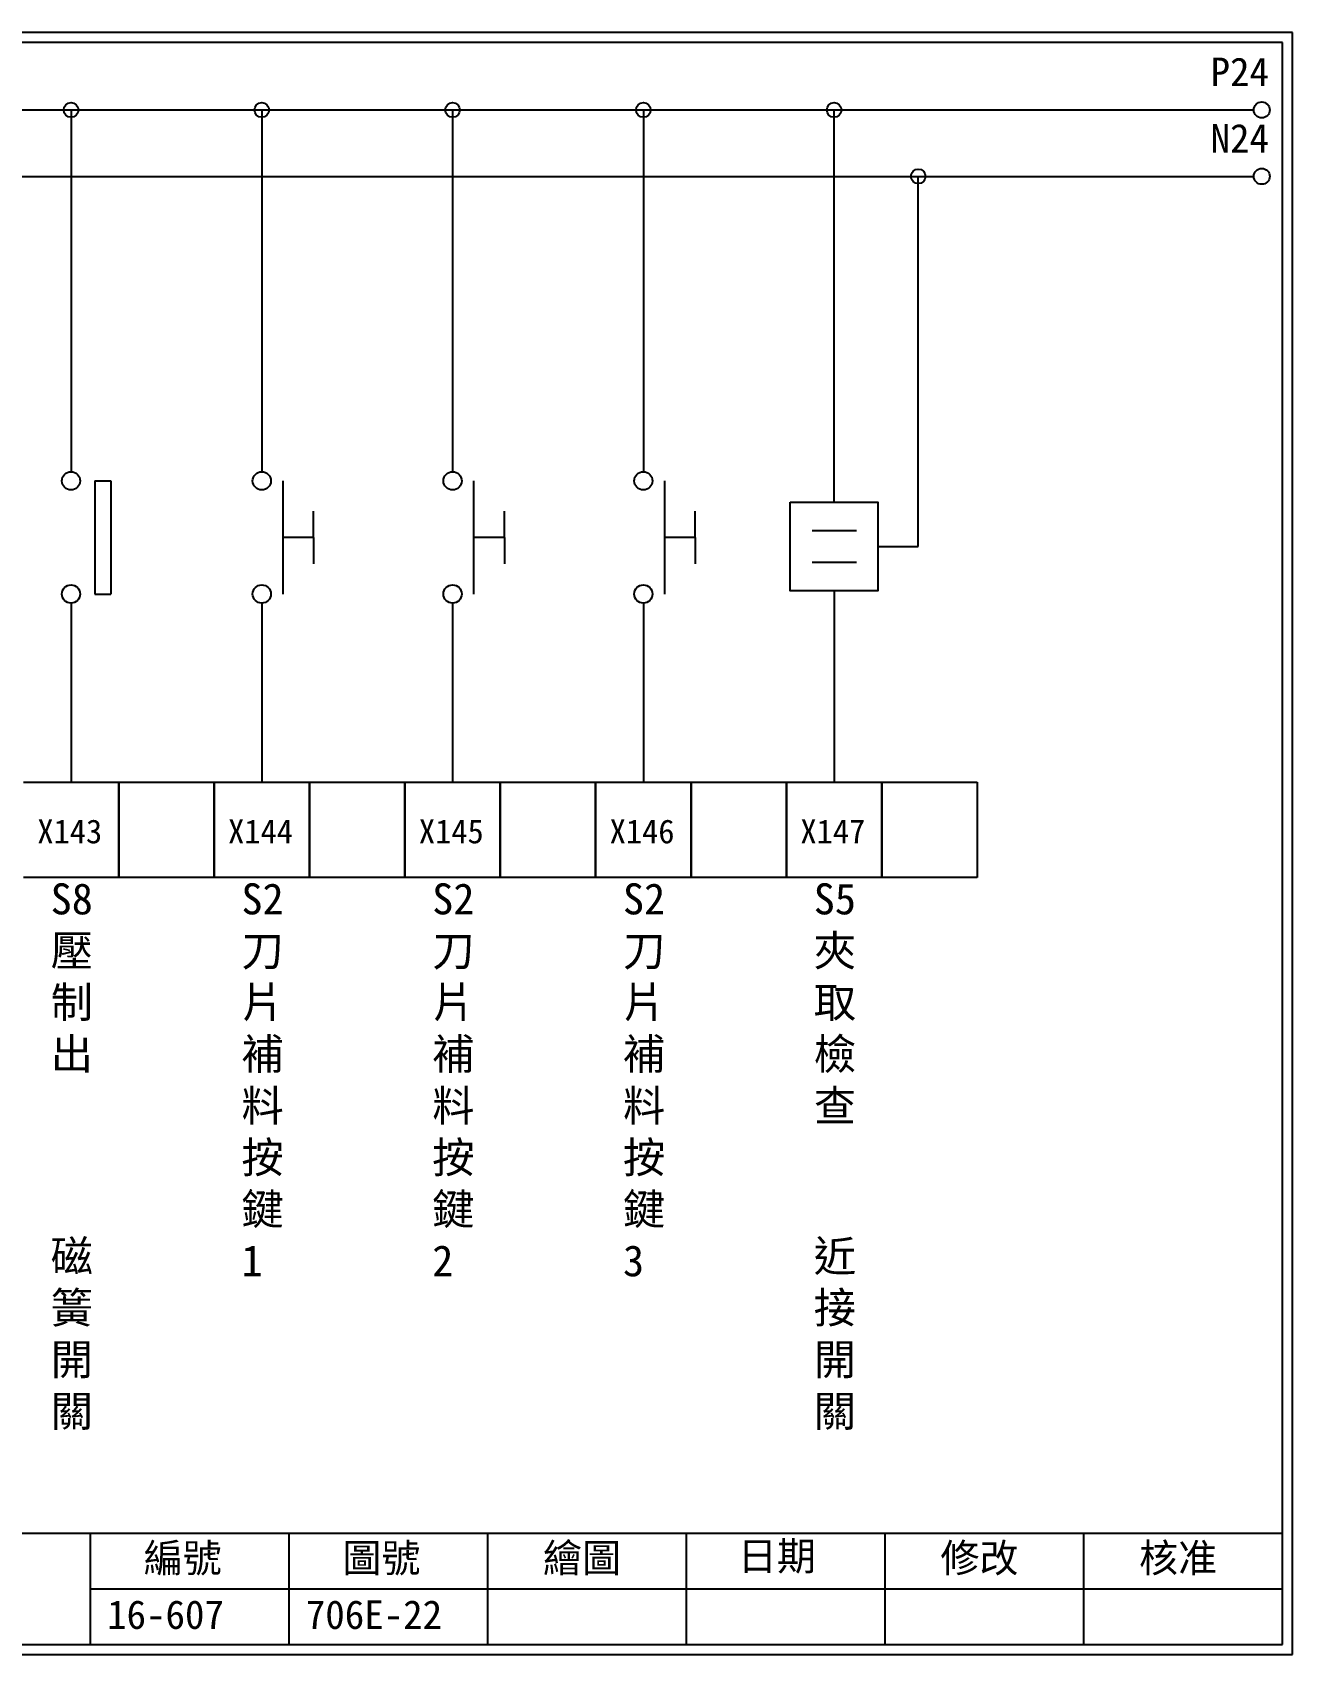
# Model space of a CAD drawing. Extents: x 275 to 562, y 265 to 469.
# Drawn here: x 403.4 to 561.9, y 264.9 to 468.9 of the extents above; entities that cross this region are included whole.
import ezdxf

# ---------------------------------------------------------------- set-up
doc = ezdxf.new("R2010")
doc.units = 0
doc.layers.get('0').update_dxf_attribs({"linetype": 'CONTINUOUS'})
doc.layers.add('圖框層', color=7, linetype='CONTINUOUS')
doc.layers.add('標尺寸層', color=3, linetype='CONTINUOUS')
doc.styles.add('CNS', font='romanc.shx', dxfattribs={"bigfont": 'chineset.shx'})
doc.styles.add('STSL', font='kaiu.ttf')

msp = doc.modelspace()

# ---------------------------------------------------------------- linework, layer by layer
at = {"color": 7}
for p, q in [((514.8, 404.26), (514.8, 450.82)), ((438.74, 405.41), (438.74, 408.72)), ((462.74, 405.41), (462.74, 408.72)), ((486.74, 405.41), (486.74, 408.72)), ((438.74, 405.41), (438.74, 402.1)), ((462.74, 405.41), (462.74, 402.1)), ((486.74, 405.41), (486.74, 402.1)), ((509.74, 404.26), (514.8, 404.26))]:
    msp.add_line(p, q, dxfattribs=at)
msp.add_lwpolyline([(498.71, 409.84), (509.74, 409.84), (509.74, 398.68), (498.71, 398.68)], close=True, dxfattribs=at)
for centre in [(558.02, 459.17), (558.02, 450.82)]:
    msp.add_circle(centre, 1, dxfattribs=at)
at = {"layer": '圖框層', "color": 7}
for p, q in [((561.9, 468.91), (274.9, 468.91)), ((560.65, 467.66), (276.15, 467.66)), ((560.65, 266.2), (560.65, 467.66)), ((561.9, 264.95), (561.9, 468.91)), ((276.15, 280.2), (560.65, 280.2)), ((410.65, 266.2), (410.65, 280.2)), ((435.65, 266.2), (435.65, 280.2)), ((460.65, 266.2), (460.65, 280.2)), ((485.65, 266.2), (485.65, 280.2)), ((510.65, 266.2), (510.65, 280.2)), ((535.65, 266.2), (535.65, 280.2)), ((410.65, 273.2), (560.65, 273.2)), ((276.15, 266.2), (560.65, 266.2)), ((274.9, 264.95), (561.9, 264.95))]:
    msp.add_line(p, q, dxfattribs=at)
at = {"layer": '標尺寸層', "color": 7}
for p, q in [((279.42, 459.17), (557.02, 459.17)), ((408.22, 459.17), (408.22, 413.68)), ((432.22, 459.17), (432.22, 413.68)), ((456.22, 459.17), (456.22, 413.68)), ((480.22, 459.17), (480.22, 413.68)), ((504.22, 409.84), (504.22, 459.17)), ((279.42, 450.82), (557.02, 450.82)), ((411.23, 412.53), (411.23, 398.3)), ((411.23, 412.53), (413.23, 412.53)), ((413.23, 412.53), (413.23, 398.3)), ((434.87, 412.53), (434.87, 398.3)), ((458.87, 412.53), (458.87, 398.3)), ((482.87, 412.53), (482.87, 398.3)), ((501.46, 406.29), (507.03, 406.29)), ((438.74, 405.41), (434.87, 405.41)), ((462.74, 405.41), (458.87, 405.41)), ((486.74, 405.41), (482.87, 405.41)), ((501.46, 402.32), (507.03, 402.32)), ((411.23, 398.3), (413.23, 398.3)), ((504.22, 398.68), (504.22, 374.64)), ((408.22, 397.15), (408.22, 374.64)), ((432.22, 397.15), (432.22, 374.64)), ((456.22, 397.15), (456.22, 374.64)), ((480.22, 397.15), (480.22, 374.64)), ((402.22, 374.64), (414.22, 374.64)), ((414.22, 374.64), (414.22, 362.64)), ((414.22, 374.64), (426.22, 374.64)), ((414.22, 362.64), (414.22, 374.64)), ((426.22, 374.64), (426.22, 362.64)), ((426.22, 374.64), (438.22, 374.64)), ((426.22, 362.64), (426.22, 374.64)), ((438.22, 374.64), (438.22, 362.64)), ((438.22, 374.64), (450.22, 374.64)), ((438.22, 362.64), (438.22, 374.64)), ((450.22, 374.64), (450.22, 362.64)), ((450.22, 374.64), (462.22, 374.64)), ((450.22, 362.64), (450.22, 374.64)), ((462.22, 374.64), (462.22, 362.64)), ((462.22, 374.64), (474.22, 374.64)), ((462.22, 362.64), (462.22, 374.64)), ((474.22, 374.64), (474.22, 362.64)), ((474.22, 374.64), (486.22, 374.64)), ((474.22, 362.64), (474.22, 374.64)), ((486.22, 374.64), (486.22, 362.64)), ((486.22, 374.64), (498.22, 374.64)), ((486.22, 362.64), (486.22, 374.64)), ((498.22, 374.64), (498.22, 362.64)), ((498.22, 374.64), (510.22, 374.64)), ((498.22, 362.64), (498.22, 374.64)), ((510.22, 374.64), (510.22, 362.64)), ((510.22, 374.64), (522.22, 374.64)), ((510.22, 362.64), (510.22, 374.64)), ((522.22, 374.64), (522.22, 362.64)), ((414.22, 362.64), (402.22, 362.64)), ((426.22, 362.64), (414.22, 362.64)), ((438.22, 362.64), (426.22, 362.64)), ((450.22, 362.64), (438.22, 362.64)), ((462.22, 362.64), (450.22, 362.64)), ((474.22, 362.64), (462.22, 362.64)), ((486.22, 362.64), (474.22, 362.64)), ((498.22, 362.64), (486.22, 362.64)), ((510.22, 362.64), (498.22, 362.64)), ((522.22, 362.64), (510.22, 362.64))]:
    msp.add_line(p, q, dxfattribs=at)
for centre, radius in [((408.22, 459.17), 0.92), ((432.22, 459.17), 0.92), ((456.22, 459.17), 0.92), ((480.22, 459.17), 0.92), ((504.22, 459.17), 0.92), ((514.8, 450.82), 0.92), ((408.22, 412.53), 1.15), ((432.22, 412.53), 1.15), ((456.22, 412.53), 1.15), ((480.22, 412.53), 1.15), ((408.22, 398.3), 1.15), ((432.22, 398.3), 1.15), ((456.22, 398.3), 1.15), ((480.22, 398.3), 1.15)]:
    msp.add_circle(centre, radius, dxfattribs=at)

# ---------------------------------------------------------------- texts
at = {"layer": '圖框層', "color": 7, "style": 'STSL'}
for s, height, p in [('P24', 3.6, (551.58, 462.16)), ('N24', 3.6, (551.58, 453.81)), ('X143', 3, (403.98, 366.95)), ('X144', 3, (427.98, 366.95)), ('X145', 3, (451.98, 366.95)), ('X146', 3, (475.98, 366.95)), ('X147', 3, (499.98, 366.95)), ('繪圖', 3.6, (467.59, 275.29)), ('日期', 3.6, (492.12, 275.53)), ('編號', 3.6, (417.36, 275.28)), ('圖號', 3.6, (442.36, 275.28)), ('修改', 3.6, (517.59, 275.29)), ('核准', 3.6, (542.59, 275.29)), ('16-607', 3.6, (412.76, 268.17)), ('706E-22', 3.6, (437.76, 268.17))]:
    msp.add_text(s, height=height, dxfattribs=at).set_placement(p)
at = {"layer": '標尺寸層', "color": 7, "char_height": 3.9, "width": 4.9608, "attachment_point": 1, "style": 'CNS'}
for s, insert in [('{\\fDFKai-SB|b0|i0|c136|p65;S8壓制出}', (405.66, 361.92)), ('{\\fDFKai-SB|b0|i0|c136|p65;S2刀片補料按鍵1}', (429.66, 361.92)), ('{\\fDFKai-SB|b0|i0|c136|p65;S2刀片補料按鍵2}', (453.66, 361.92)), ('{\\fDFKai-SB|b0|i0|c136|p65;S2刀片補料按鍵3}', (477.66, 361.92)), ('{\\fDFKai-SB|b0|i0|c136|p65;S5夾取檢查}', (501.66, 361.92)), ('{\\fDFKai-SB|b0|i0|c136|p65;磁簧開關}', (405.66, 317.01)), ('{\\fDFKai-SB|b0|i0|c136|p65;近接開關}', (501.66, 317.01))]:
    msp.add_mtext(s, dxfattribs=dict(at, insert=insert))

doc.saveas('drawing.dxf')
